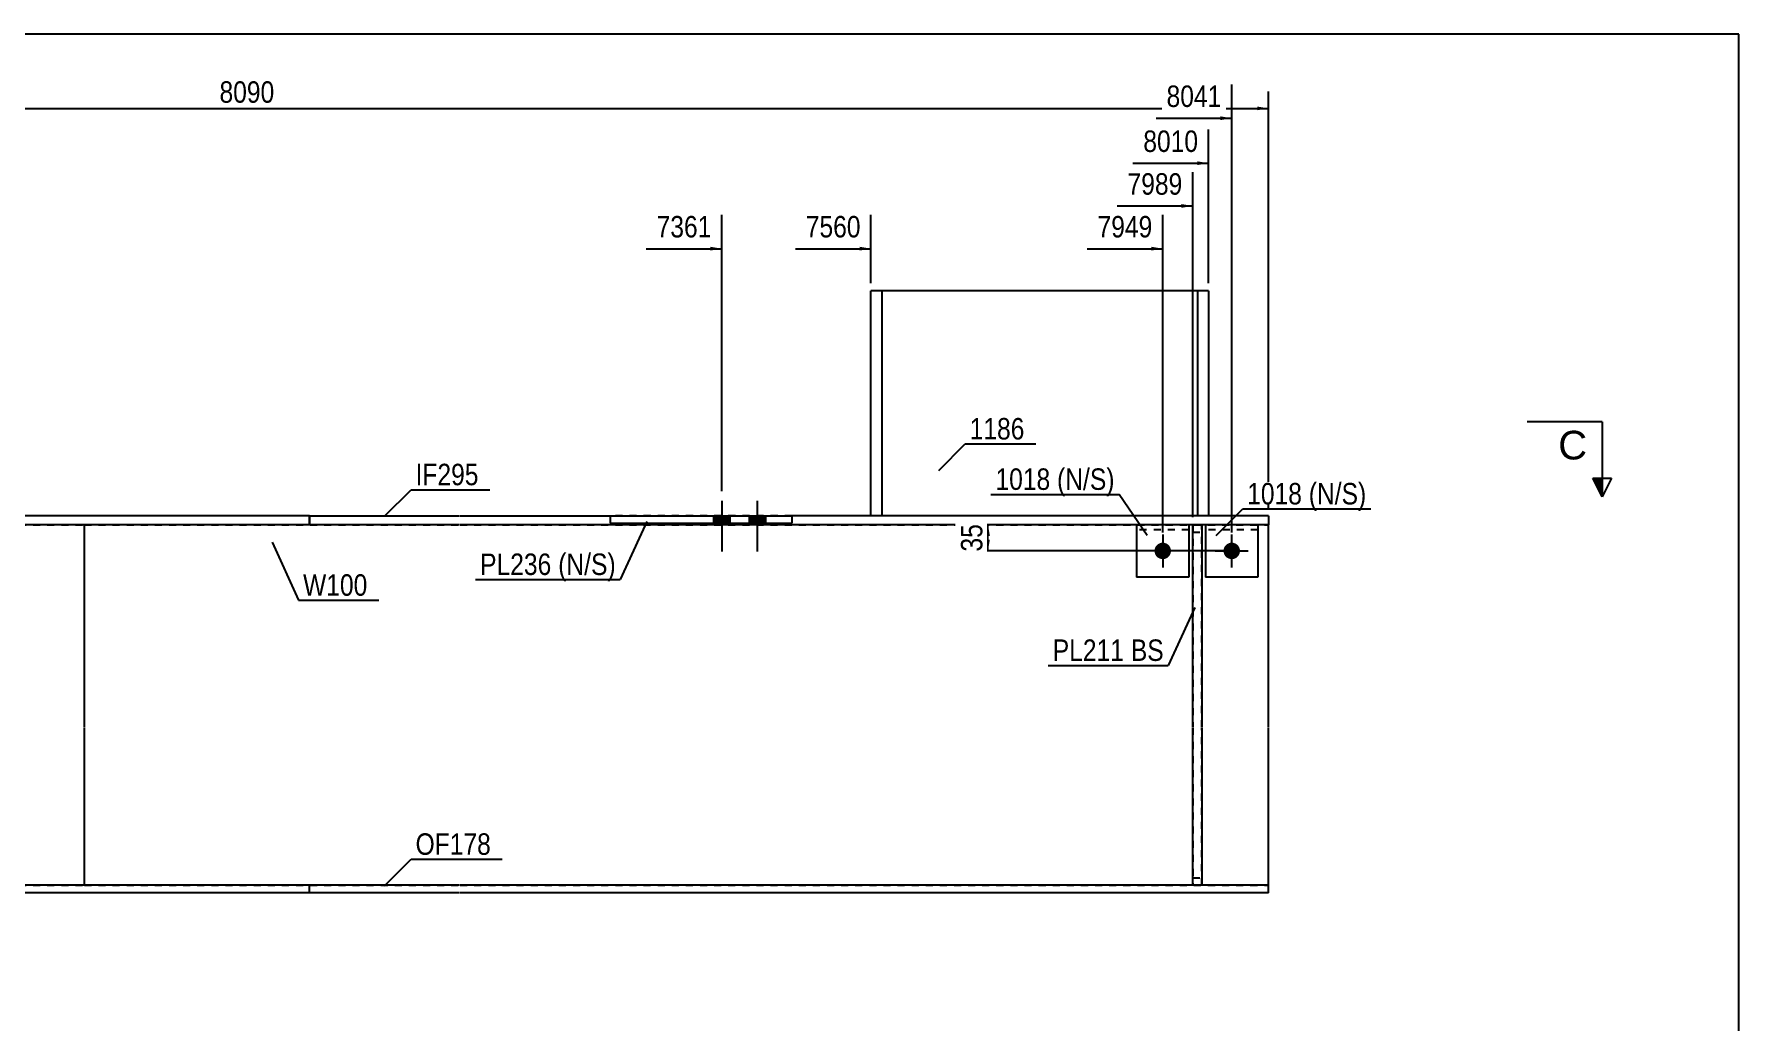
# Model space of a CAD drawing. Header units: millimetres. Extents: x 2 to 405, y 5 to 282.
# Drawn here: x 177.7 to 405, y 150.3 to 282 of the extents above; entities that cross this region are included whole.
import ezdxf

# ---------------------------------------------------------------- set-up
doc = ezdxf.new("R2010")
doc.units = ezdxf.units.MM
doc.linetypes.add('DXK_LINE_DOT1', pattern=[1.8814, 0.9407, -0.9407])
doc.styles.add('Arial', font='ARIAL.TTF', dxfattribs={"height": 0.2})
doc.styles.add('Arial Narrow', font='ARIALN.TTF', dxfattribs={"height": 0.2})

# ---------------------------------------------------------------- blocks, each defined once
blk = doc.blocks.new('Unknown-627316292-1210')
at = {"color": 5, "linetype": 'Continuous'}
for p, q in [((405, 282), (5, 282)), ((405, 5), (405, 282))]:
    blk.add_line(p, q, dxfattribs=at)
blk = doc.blocks.new('Part-627316292-1799 - 1734')
at = {"color": 2, "linetype": 'Continuous'}
for p, q in [((214.4, 216.57), (214.4, 217.77)), ((214.4, 217.77), (234.4, 217.77)), ((234.4, 216.57), (214.4, 216.57)), ((234.5, 217.77), (254.5, 217.77)), ((324.68, 216.57), (234.5, 216.57)), ((342.28, 217.77), (278.72, 217.77)), ((333.88, 216.57), (331.68, 216.57)), ((342.28, 216.57), (340.88, 216.57)), ((342.28, 217.77), (342.28, 216.57))]:
    blk.add_line(p, q, dxfattribs=at)
at = {"color": 7, "linetype": 'DXK_LINE_DOT1'}
blk.add_line((278.72, 217.77), (254.5, 217.77), dxfattribs=at)
blk = doc.blocks.new('Part-627316292-1784 - 1734')
at = {"color": 2, "linetype": 'Continuous'}
for p, q in [((214.4, 167.47), (214.4, 168.47)), ((234.4, 168.47), (214.4, 168.47)), ((342.28, 168.47), (234.5, 168.47)), ((342.28, 167.47), (342.28, 168.47)), ((234.4, 167.47), (214.4, 167.47)), ((342.28, 167.47), (234.5, 167.47))]:
    blk.add_line(p, q, dxfattribs=at)
blk = doc.blocks.new('Part-627316292-1740 - 1734')
at = {"color": 2, "linetype": 'Continuous'}
for p, q in [((289.28, 217.77), (289.28, 247.77)), ((334.28, 247.77), (289.28, 247.77)), ((290.74, 247.77), (290.74, 217.77)), ((332.82, 247.77), (332.82, 217.77)), ((334.28, 247.77), (334.28, 217.77))]:
    blk.add_line(p, q, dxfattribs=at)
at = {"color": 7, "linetype": 'DXK_LINE_DOT1'}
blk.add_line((334.28, 217.77), (289.28, 217.77), dxfattribs=at)
blk = doc.blocks.new('Part-627316292-1762 - 1734')
at = {"color": 2, "linetype": 'Continuous'}
for p, q in [((69.88, 167.47), (69.88, 168.47)), ((99.98, 168.47), (69.88, 168.47)), ((164.3, 168.47), (100.08, 168.47)), ((214.4, 168.47), (164.4, 168.47)), ((214.4, 167.47), (214.4, 168.47)), ((99.98, 167.47), (69.88, 167.47)), ((164.3, 167.47), (100.08, 167.47)), ((214.4, 167.47), (164.4, 167.47))]:
    blk.add_line(p, q, dxfattribs=at)
blk = doc.blocks.new('Part-627316292-1846 - 1734')
at = {"color": 2, "linetype": 'Continuous'}
for p, q in [((69.88, 189.57), (69.88, 216.57)), ((184.4, 189.57), (184.4, 216.57)), ((69.88, 168.47), (69.88, 189.47)), ((184.4, 168.47), (184.4, 189.47))]:
    blk.add_line(p, q, dxfattribs=at)
at = {"color": 7, "linetype": 'DXK_LINE_DOT1'}
for p, q in [((69.88, 216.57), (70.48, 216.57)), ((77.48, 216.57), (99.98, 216.57)), ((100.08, 216.57), (164.3, 216.57)), ((164.4, 216.57), (184.4, 216.57)), ((69.88, 168.47), (99.98, 168.47)), ((100.08, 168.47), (164.3, 168.47)), ((164.4, 168.47), (184.4, 168.47))]:
    blk.add_line(p, q, dxfattribs=at)
blk = doc.blocks.new('Part-627316292-1789 - 1734')
at = {"color": 2, "linetype": 'Continuous'}
for p, q in [((184.4, 189.57), (184.4, 216.57)), ((342.28, 189.57), (342.28, 216.57)), ((184.4, 168.47), (184.4, 189.47)), ((342.28, 168.47), (342.28, 189.47))]:
    blk.add_line(p, q, dxfattribs=at)
at = {"color": 7, "linetype": 'DXK_LINE_DOT1'}
for p, q in [((184.4, 216.57), (234.4, 216.57)), ((234.5, 216.57), (342.28, 216.57)), ((184.4, 168.47), (234.4, 168.47)), ((234.5, 168.47), (342.28, 168.47))]:
    blk.add_line(p, q, dxfattribs=at)
blk = doc.blocks.new('Part-627316292-1794 - 1734')
at = {"color": 2, "linetype": 'Continuous'}
for p, q in [((69.88, 216.57), (69.88, 217.77)), ((69.88, 217.77), (99.98, 217.77)), ((70.48, 216.57), (69.88, 216.57)), ((99.98, 216.57), (77.48, 216.57)), ((100.08, 217.77), (120.08, 217.77)), ((164.3, 216.57), (100.08, 216.57)), ((164.3, 217.77), (144.3, 217.77)), ((214.4, 217.77), (164.4, 217.77)), ((214.4, 216.57), (164.4, 216.57)), ((214.4, 217.77), (214.4, 216.57))]:
    blk.add_line(p, q, dxfattribs=at)
at = {"color": 7, "linetype": 'DXK_LINE_DOT1'}
for p, q in [((77.48, 216.57), (70.48, 216.57)), ((144.3, 217.77), (120.08, 217.77))]:
    blk.add_line(p, q, dxfattribs=at)
blk = doc.blocks.new('Part-627316292-1826 - 1734')
at = {"color": 2, "linetype": 'Continuous'}
for p, q in [((331.68, 216.57), (324.68, 216.57)), ((324.68, 216.57), (324.68, 209.57)), ((331.68, 216.57), (331.68, 209.57)), ((331.68, 209.57), (324.68, 209.57))]:
    blk.add_line(p, q, dxfattribs=at)
at = {"color": 7, "linetype": 'DXK_LINE_DOT1'}
blk.add_line((331.68, 215.87), (324.68, 215.87), dxfattribs=at)
blk = doc.blocks.new('Part-627316292-1895 - 1734')
at = {"color": 7, "linetype": 'DXK_LINE_DOT1'}
for p, q in [((332.18, 216.57), (332.18, 189.57)), ((333.38, 189.57), (333.38, 216.57)), ((332.18, 215.57), (333.38, 215.57)), ((332.18, 189.47), (332.18, 168.47)), ((333.38, 168.47), (333.38, 189.47)), ((332.18, 169.47), (333.38, 169.47))]:
    blk.add_line(p, q, dxfattribs=at)
blk = doc.blocks.new('Bolt-627316292-1837 - 1734')
at = {"linetype": 'Continuous'}
for points in [[(268.28, 216.77), (270.48, 216.77), (270.48, 217.77), (268.28, 217.77)], [(273.02, 216.77), (275.22, 216.77), (275.22, 217.77), (273.02, 217.77)]]:
    blk.add_hatch(color=3, dxfattribs=at).paths.add_polyline_path(points)
at = {"color": 3, "linetype": 'Continuous'}
for p, q in [((269.38, 219.77), (269.38, 212.97)), ((274.12, 219.77), (274.12, 212.97)), ((268.28, 217.77), (268.28, 216.77)), ((270.48, 217.77), (270.48, 216.77)), ((273.02, 217.77), (273.02, 216.77)), ((275.22, 217.77), (275.22, 216.77))]:
    blk.add_line(p, q, dxfattribs=at)
blk = doc.blocks.new('Bolt-627316292-1839 - 1734')
at = {"linetype": 'Continuous'}
blk.add_hatch(color=3, dxfattribs=at).paths.add_polyline_path([(337.38, 214.17, -1), (337.38, 211.97, -1)])
at = {"color": 3, "linetype": 'Continuous'}
for p, q in [((337.38, 210.87), (337.38, 215.27)), ((335.18, 213.07), (339.58, 213.07))]:
    blk.add_line(p, q, dxfattribs=at)
blk = doc.blocks.new('Bolt-627316292-1840 - 1734')
at = {"linetype": 'Continuous'}
blk.add_hatch(color=3, dxfattribs=at).paths.add_polyline_path([(328.18, 211.97, -1), (328.18, 214.17, -1)])
at = {"color": 3, "linetype": 'Continuous'}
for p, q in [((328.18, 215.27), (328.18, 210.87)), ((330.38, 213.07), (325.98, 213.07))]:
    blk.add_line(p, q, dxfattribs=at)
blk = doc.blocks.new('Part-627316292-1932 - 1734')
at = {"color": 2, "linetype": 'Continuous'}
for p, q in [((340.88, 216.57), (333.88, 216.57)), ((333.88, 216.57), (333.88, 209.57)), ((340.88, 216.57), (340.88, 209.57)), ((340.88, 209.57), (333.88, 209.57))]:
    blk.add_line(p, q, dxfattribs=at)
at = {"color": 7, "linetype": 'DXK_LINE_DOT1'}
blk.add_line((340.88, 215.87), (333.88, 215.87), dxfattribs=at)
blk = doc.blocks.new('Part-627316292-1868 - 1734')
at = {"color": 2, "linetype": 'Continuous'}
for p, q in [((254.5, 217.77), (278.72, 217.77)), ((254.5, 217.77), (254.5, 216.77)), ((254.5, 216.77), (278.72, 216.77)), ((274.42, 216.77), (274.42, 217.77)), ((278.72, 217.77), (278.72, 216.77))]:
    blk.add_line(p, q, dxfattribs=at)
blk = doc.blocks.new('Part-627316292-1917 - 1734')
at = {"color": 2, "linetype": 'Continuous'}
for p, q in [((332.18, 189.57), (332.18, 216.57)), ((333.38, 216.57), (333.38, 189.57)), ((332.18, 168.47), (332.18, 189.47)), ((333.38, 189.47), (333.38, 168.47))]:
    blk.add_line(p, q, dxfattribs=at)
blk = doc.blocks.new('StraightDimension-627316292-4480 - 1734')
at = {"linetype": 'Continuous'}
for points in [[(304.63, 215.07), (304.88, 216.57), (305.13, 215.07)], [(305.13, 214.57), (304.88, 213.07), (304.63, 214.57)]]:
    blk.add_hatch(color=7, dxfattribs=at).paths.add_polyline_path(points)
at = {"color": 7, "linetype": 'Continuous'}
for p, q in [((319.48, 216.57), (302.63, 216.57)), ((304.88, 213.07), (304.88, 216.57)), ((336.38, 213.07), (302.63, 213.07))]:
    blk.add_line(p, q, dxfattribs=at)
at = {"color": 0}
blk.add_wipeout([(304.73, 217.24), (300.53, 217.24), (300.53, 212.39), (304.73, 212.39)], dxfattribs=at)
at = {"color": 3, "style": 'Arial Narrow'}
blk.add_text('35', height=2.863, rotation=90.0002, dxfattribs=at).set_placement((304.13, 212.99))
blk = doc.blocks.new('StraightDimension-627316292-3295 - 1734')
at = {"linetype": 'Continuous'}
blk.add_hatch(color=7, dxfattribs=at).paths.add_polyline_path([(326.68, 253.63), (328.18, 253.38), (326.68, 253.13)])
at = {"color": 7, "linetype": 'Continuous'}
for p, q in [((328.18, 215.53), (328.18, 257.88)), ((318.11, 253.38), (328.18, 253.38))]:
    blk.add_line(p, q, dxfattribs=at)
at = {"color": 0}
blk.add_wipeout([(327.4, 254.28), (327.4, 258.48), (318.89, 258.48), (318.89, 254.28)], dxfattribs=at)
at = {"color": 3, "style": 'Arial Narrow'}
blk.add_text('7949', height=2.863, dxfattribs=at).set_placement((319.49, 254.88))
blk = doc.blocks.new('StraightDimension-627316292-2088 - 1734')
at = {"linetype": 'Continuous'}
blk.add_hatch(color=7, dxfattribs=at).paths.add_polyline_path([(340.78, 272.34), (342.28, 272.09), (340.78, 271.84)])
at = {"color": 7, "linetype": 'Continuous'}
for p, q in [((342.28, 218.77), (342.28, 274.34)), ((69.88, 272.09), (342.28, 272.09))]:
    blk.add_line(p, q, dxfattribs=at)
at = {"color": 0}
blk.add_wipeout([(210.34, 272.24), (210.34, 276.44), (201.82, 276.44), (201.82, 272.24)], dxfattribs=at)
at = {"color": 3, "style": 'Arial Narrow'}
blk.add_text('8090', height=2.863, dxfattribs=at).set_placement((202.42, 272.84))
blk = doc.blocks.new('StraightDimension-627316292-3293 - 1734')
at = {"linetype": 'Continuous'}
blk.add_hatch(color=7, dxfattribs=at).paths.add_polyline_path([(332.78, 265.03), (334.28, 264.78), (332.78, 264.53)])
at = {"color": 7, "linetype": 'Continuous'}
for p, q in [((334.28, 248.77), (334.28, 269.28)), ((324.21, 264.78), (334.28, 264.78))]:
    blk.add_line(p, q, dxfattribs=at)
at = {"color": 0}
blk.add_wipeout([(333.5, 265.68), (333.5, 269.88), (324.99, 269.88), (324.99, 265.68)], dxfattribs=at)
at = {"color": 3, "style": 'Arial Narrow'}
blk.add_text('8010', height=2.863, dxfattribs=at).set_placement((325.59, 266.28))
blk = doc.blocks.new('StraightDimension-627316292-3292 - 1734')
at = {"linetype": 'Continuous'}
blk.add_hatch(color=7, dxfattribs=at).paths.add_polyline_path([(335.88, 271.03), (337.38, 270.78), (335.88, 270.53)])
at = {"color": 7, "linetype": 'Continuous'}
for p, q in [((337.38, 215.53), (337.38, 275.28)), ((327.31, 270.78), (337.38, 270.78))]:
    blk.add_line(p, q, dxfattribs=at)
at = {"color": 0}
blk.add_wipeout([(336.6, 271.68), (336.6, 275.88), (328.09, 275.88), (328.09, 271.68)], dxfattribs=at)
at = {"color": 3, "style": 'Arial Narrow'}
blk.add_text('8041', height=2.863, dxfattribs=at).set_placement((328.69, 272.28))
blk = doc.blocks.new('StraightDimension-627316292-3294 - 1734')
at = {"linetype": 'Continuous'}
blk.add_hatch(color=7, dxfattribs=at).paths.add_polyline_path([(330.68, 259.33), (332.18, 259.08), (330.68, 258.83)])
at = {"color": 7, "linetype": 'Continuous'}
for p, q in [((332.18, 217.57), (332.18, 263.58)), ((322.11, 259.08), (332.18, 259.08))]:
    blk.add_line(p, q, dxfattribs=at)
at = {"color": 0}
blk.add_wipeout([(331.4, 259.98), (331.4, 264.18), (322.89, 264.18), (322.89, 259.98)], dxfattribs=at)
at = {"color": 3, "style": 'Arial Narrow'}
blk.add_text('7989', height=2.863, dxfattribs=at).set_placement((323.49, 260.58))
blk = doc.blocks.new('StraightDimension-627316292-3296 - 1734')
at = {"linetype": 'Continuous'}
blk.add_hatch(color=7, dxfattribs=at).paths.add_polyline_path([(287.78, 253.63), (289.28, 253.38), (287.78, 253.13)])
at = {"color": 7, "linetype": 'Continuous'}
for p, q in [((289.28, 248.77), (289.28, 257.88)), ((279.21, 253.38), (289.28, 253.38))]:
    blk.add_line(p, q, dxfattribs=at)
at = {"color": 0}
blk.add_wipeout([(288.5, 254.28), (288.5, 258.48), (279.99, 258.48), (279.99, 254.28)], dxfattribs=at)
at = {"color": 3, "style": 'Arial Narrow'}
blk.add_text('7560', height=2.863, dxfattribs=at).set_placement((280.59, 254.88))
blk = doc.blocks.new('StraightDimension-627316292-3297 - 1734')
at = {"linetype": 'Continuous'}
blk.add_hatch(color=7, dxfattribs=at).paths.add_polyline_path([(267.88, 253.63), (269.38, 253.38), (267.88, 253.13)])
at = {"color": 7, "linetype": 'Continuous'}
for p, q in [((269.38, 221.02), (269.38, 257.88)), ((259.32, 253.38), (269.38, 253.38))]:
    blk.add_line(p, q, dxfattribs=at)
at = {"color": 0}
blk.add_wipeout([(268.61, 254.28), (268.61, 258.48), (260.1, 258.48), (260.1, 254.28)], dxfattribs=at)
at = {"color": 3, "style": 'Arial Narrow'}
blk.add_text('7361', height=2.863, dxfattribs=at).set_placement((260.7, 254.88))
blk = doc.blocks.new('Mark-627316292-1785 - 1734')
at = {"color": 0}
blk.add_wipeout([(222.15, 207.09), (222.15, 210.09), (213.56, 210.09), (213.56, 207.09)], dxfattribs=at)
blk.add_wipeout([(222.15, 207.09), (222.15, 210.09), (213.56, 210.09), (213.56, 207.09)], dxfattribs=at)
at = {"color": 7, "linetype": 'Continuous'}
for p, q in [((209.43, 214.23), (212.96, 206.49)), ((212.96, 206.49), (223.65, 206.49))]:
    blk.add_line(p, q, dxfattribs=at)
at = {"color": 3, "style": 'Arial Narrow'}
blk.add_text('W100', height=2.863, dxfattribs=at).set_placement((213.56, 207.09))
blk = doc.blocks.new('Mark-627316292-1736 - 1734')
at = {"color": 0}
blk.add_wipeout([(309.75, 227.93), (309.75, 230.93), (302.44, 230.93), (302.44, 227.93)], dxfattribs=at)
blk.add_wipeout([(309.75, 227.93), (309.75, 230.93), (302.44, 230.93), (302.44, 227.93)], dxfattribs=at)
at = {"color": 7, "linetype": 'Continuous'}
for p, q in [((298.31, 223.8), (301.84, 227.33)), ((301.84, 227.33), (311.25, 227.33))]:
    blk.add_line(p, q, dxfattribs=at)
at = {"color": 3, "style": 'Arial Narrow'}
blk.add_text('1186', height=2.863, dxfattribs=at).set_placement((302.44, 227.93))
blk = doc.blocks.new('Mark-627316292-1780 - 1734')
at = {"color": 0}
blk.add_wipeout([(238.61, 172.54), (238.61, 175.54), (228.56, 175.54), (228.56, 172.54)], dxfattribs=at)
blk.add_wipeout([(238.61, 172.54), (238.61, 175.54), (228.56, 175.54), (228.56, 172.54)], dxfattribs=at)
at = {"color": 7, "linetype": 'Continuous'}
for p, q in [((224.43, 168.4), (227.96, 171.94)), ((227.96, 171.94), (240.11, 171.94))]:
    blk.add_line(p, q, dxfattribs=at)
at = {"color": 3, "style": 'Arial Narrow'}
blk.add_text('OF178', height=2.863, dxfattribs=at).set_placement((228.56, 172.54))
blk = doc.blocks.new('MarkSet-627316292-2119 - 1734')
at = {"color": 0}
blk.add_wipeout([(323.03, 198.4), (323.03, 201.4), (313.52, 201.4), (313.52, 198.4)], dxfattribs=at)
blk.add_wipeout([(323.03, 198.4), (323.03, 201.4), (313.52, 201.4), (313.52, 198.4)], dxfattribs=at)
blk.add_wipeout([(328.31, 198.4), (328.31, 201.4), (323.93, 201.4), (323.93, 198.4)], dxfattribs=at)
blk.add_wipeout([(328.31, 198.4), (328.31, 201.4), (323.93, 201.4), (323.93, 198.4)], dxfattribs=at)
at = {"color": 7, "linetype": 'Continuous'}
for p in [(332.45, 205.54), (312.92, 197.8)]:
    blk.add_line(p, (328.91, 197.8), dxfattribs=at)
at = {"color": 3, "style": 'Arial Narrow'}
for s, p in [('PL211', (313.52, 198.4)), ('BS', (323.93, 198.4))]:
    blk.add_text(s, height=2.863, dxfattribs=at).set_placement(p)
blk = doc.blocks.new('Mark-627316292-1795 - 1734')
at = {"color": 0}
blk.add_wipeout([(236.97, 221.83), (236.97, 224.83), (228.56, 224.83), (228.56, 221.83)], dxfattribs=at)
blk.add_wipeout([(236.97, 221.83), (236.97, 224.83), (228.56, 224.83), (228.56, 221.83)], dxfattribs=at)
at = {"color": 7, "linetype": 'Continuous'}
for p, q in [((224.43, 217.7), (227.96, 221.23)), ((227.96, 221.23), (238.47, 221.23))]:
    blk.add_line(p, q, dxfattribs=at)
at = {"color": 3, "style": 'Arial Narrow'}
blk.add_text('IF295', height=2.863, dxfattribs=at).set_placement((228.56, 221.83))
blk = doc.blocks.new('Mark-627316292-1822 - 1734')
at = {"color": 0}
blk.add_wipeout([(313.19, 221.21), (313.19, 224.21), (305.88, 224.21), (305.88, 221.21)], dxfattribs=at)
blk.add_wipeout([(313.19, 221.21), (313.19, 224.21), (305.88, 224.21), (305.88, 221.21)], dxfattribs=at)
blk.add_wipeout([(321.76, 221.21), (321.76, 224.21), (314.09, 224.21), (314.09, 221.21)], dxfattribs=at)
blk.add_wipeout([(321.76, 221.21), (321.76, 224.21), (314.09, 224.21), (314.09, 221.21)], dxfattribs=at)
at = {"color": 7, "linetype": 'Continuous'}
for p in [(305.28, 220.61), (326.11, 215.14)]:
    blk.add_line(p, (322.36, 220.61), dxfattribs=at)
at = {"color": 3, "style": 'Arial Narrow'}
for s, p in [('1018', (305.88, 221.21)), ('(N/', (314.09, 221.21)), ('S)', (318.47, 221.21))]:
    blk.add_text(s, height=2.863, dxfattribs=at).set_placement(p)
blk = doc.blocks.new('Mark-627316292-1928 - 1734')
at = {"color": 0}
blk.add_wipeout([(346.75, 219.27), (346.75, 222.27), (339.44, 222.27), (339.44, 219.27)], dxfattribs=at)
blk.add_wipeout([(346.75, 219.27), (346.75, 222.27), (339.44, 222.27), (339.44, 219.27)], dxfattribs=at)
at = {"color": 7, "linetype": 'Continuous'}
blk.add_line((335.31, 215.14), (338.84, 218.67), dxfattribs=at)
at = {"color": 0}
blk.add_wipeout([(355.32, 219.27), (355.32, 222.27), (347.65, 222.27), (347.65, 219.27)], dxfattribs=at)
blk.add_wipeout([(355.32, 219.27), (355.32, 222.27), (347.65, 222.27), (347.65, 219.27)], dxfattribs=at)
at = {"color": 7, "linetype": 'Continuous'}
blk.add_line((338.84, 218.67), (355.92, 218.67), dxfattribs=at)
at = {"color": 3, "style": 'Arial Narrow'}
for s, p in [('1018', (339.44, 219.27)), ('(N/', (347.65, 219.27)), ('S)', (352.03, 219.27))]:
    blk.add_text(s, height=2.863, dxfattribs=at).set_placement(p)
blk = doc.blocks.new('Mark-627316292-1864 - 1734')
at = {"color": 0}
blk.add_wipeout([(246.68, 209.86), (246.68, 212.86), (237.17, 212.86), (237.17, 209.86)], dxfattribs=at)
blk.add_wipeout([(246.68, 209.86), (246.68, 212.86), (237.17, 212.86), (237.17, 209.86)], dxfattribs=at)
blk.add_wipeout([(255.24, 209.86), (255.24, 212.86), (247.58, 212.86), (247.58, 209.86)], dxfattribs=at)
blk.add_wipeout([(255.24, 209.86), (255.24, 212.86), (247.58, 212.86), (247.58, 209.86)], dxfattribs=at)
at = {"color": 7, "linetype": 'Continuous'}
for p in [(259.38, 217), (236.57, 209.26)]:
    blk.add_line(p, (255.84, 209.26), dxfattribs=at)
at = {"color": 3, "style": 'Arial Narrow'}
for s, p in [('PL236', (237.17, 209.86)), ('(N/', (247.58, 209.86)), ('S)', (251.96, 209.86))]:
    blk.add_text(s, height=2.863, dxfattribs=at).set_placement(p)
blk = doc.blocks.new('SectionMark-627316292-2098 - 1734')
at = {"linetype": 'Continuous'}
blk.add_hatch(color=30, dxfattribs=at).paths.add_polyline_path([(385.51, 222.77), (386.76, 222.77), (386.76, 220.27)])
at = {"color": 30, "linetype": 'Continuous'}
for p, q in [((386.76, 230.27), (386.76, 220.27)), ((385.51, 222.77), (388.01, 222.77)), ((386.76, 220.27), (385.51, 222.77)), ((388.01, 222.77), (386.76, 220.27))]:
    blk.add_line(p, q, dxfattribs=at)
at = {"color": 0, "linetype": 'Continuous'}
blk.add_wipeout([(384.76, 225.27), (384.76, 229.27), (380.91, 229.27), (380.91, 225.27)], dxfattribs=at)
at = {"color": 30, "linetype": 'Continuous'}
blk.add_line((386.76, 230.27), (376.76, 230.27), dxfattribs=at)
at = {"color": 96, "linetype": 'Continuous', "style": 'Arial'}
blk.add_text('C', height=3.82, dxfattribs=at).set_placement((380.91, 225.27))

msp = doc.modelspace()

# ---------------------------------------------------------------- block references
for name in ['Unknown-627316292-1210', 'Part-627316292-1740 - 1734', 'Bolt-627316292-1837 - 1734', 'Part-627316292-1794 - 1734', 'Part-627316292-1846 - 1734', 'Part-627316292-1789 - 1734', 'Part-627316292-1799 - 1734', 'Part-627316292-1868 - 1734', 'Part-627316292-1826 - 1734', 'Part-627316292-1895 - 1734', 'Part-627316292-1917 - 1734', 'Part-627316292-1932 - 1734', 'Bolt-627316292-1840 - 1734', 'Bolt-627316292-1839 - 1734', 'Part-627316292-1762 - 1734', 'Part-627316292-1784 - 1734']:
    msp.add_blockref(name, (0, 0))

# ---------------------------------------------------------------- next in the draw order: block references
for name in ['StraightDimension-627316292-4480 - 1734', 'Mark-627316292-1785 - 1734', 'MarkSet-627316292-2119 - 1734', 'Mark-627316292-1780 - 1734']:
    msp.add_blockref(name, (0, 0))

# ---------------------------------------------------------------- next in the draw order: block references
msp.add_blockref('StraightDimension-627316292-3295 - 1734', (0, 0))

# ---------------------------------------------------------------- next in the draw order: block references
msp.add_blockref('StraightDimension-627316292-2088 - 1734', (0, 0))

# ---------------------------------------------------------------- next in the draw order: block references
for name in ['StraightDimension-627316292-3293 - 1734', 'StraightDimension-627316292-3297 - 1734', 'StraightDimension-627316292-3296 - 1734', 'Mark-627316292-1736 - 1734', 'Mark-627316292-1795 - 1734']:
    msp.add_blockref(name, (0, 0))

# ---------------------------------------------------------------- next in the draw order: block references
for name in ['StraightDimension-627316292-3292 - 1734', 'Mark-627316292-1864 - 1734']:
    msp.add_blockref(name, (0, 0))

# ---------------------------------------------------------------- next in the draw order: block references
for name in ['StraightDimension-627316292-3294 - 1734', 'Mark-627316292-1928 - 1734']:
    msp.add_blockref(name, (0, 0))

# ---------------------------------------------------------------- next in the draw order: block references
msp.add_blockref('Mark-627316292-1822 - 1734', (0, 0))

# ---------------------------------------------------------------- next in the draw order: block references
msp.add_blockref('SectionMark-627316292-2098 - 1734', (0, 0))

doc.saveas('drawing.dxf')
